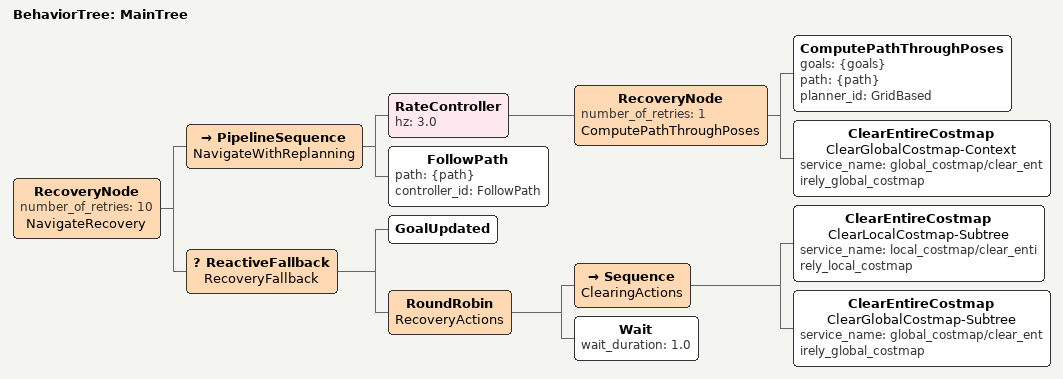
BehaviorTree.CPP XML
<root main_tree_to_execute="MainTree">
  <BehaviorTree ID="MainTree">

    <!-- MAIN NAVIGATION SEQUENCE -->
    <RecoveryNode number_of_retries="10" name="NavigateRecovery">

      <!-- Path computation + follow sequence -->
      <PipelineSequence name="NavigateWithReplanning">

        <!-- Replan every 0.33 s at 3 Hz -->
        <RateController hz="3.0">
          <RecoveryNode number_of_retries="1" name="ComputePathThroughPoses">
            <ComputePathThroughPoses goals="{goals}"
                                     path="{path}"
                                     planner_id="GridBased"/>
            <ClearEntireCostmap name="ClearGlobalCostmap-Context"
                                service_name="global_costmap/clear_entirely_global_costmap"/>
          </RecoveryNode>
        </RateController>

        <!-- Follow the computed path -->
        <FollowPath path="{path}" controller_id="FollowPath"/>

      </PipelineSequence>

      <!-- Reactive fallback behavior to recover if path fails -->
      <ReactiveFallback name="RecoveryFallback">
        <GoalUpdated/>
        <RoundRobin name="RecoveryActions">

          <Sequence name="ClearingActions">
            <ClearEntireCostmap name="ClearLocalCostmap-Subtree"
                                service_name="local_costmap/clear_entirely_local_costmap"/>
            <ClearEntireCostmap name="ClearGlobalCostmap-Subtree"
                                service_name="global_costmap/clear_entirely_global_costmap"/>
          </Sequence>

          <Wait wait_duration="1.0"/>
        </RoundRobin>
      </ReactiveFallback>

    </RecoveryNode>

  </BehaviorTree>
</root>
